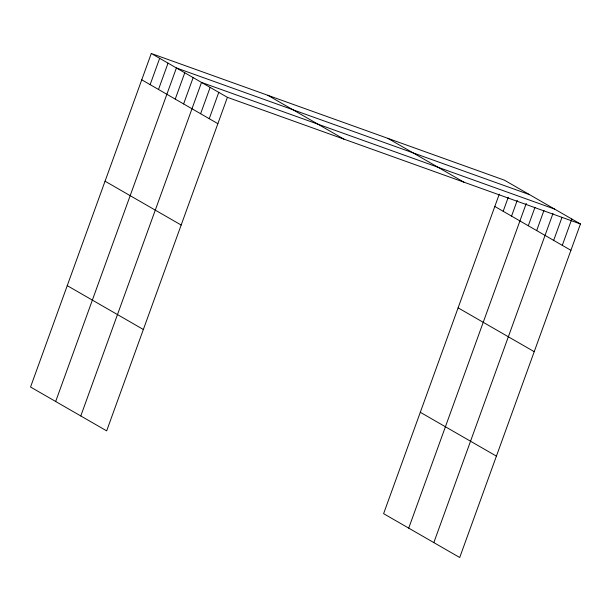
<?xml version="1.0" encoding="UTF-8"?>
<svg xmlns="http://www.w3.org/2000/svg" width="611" height="611" viewBox="0 0 611 611"><rect width="100%" height="100%" fill="white"/><g stroke="black" fill="none" stroke-linecap="round" stroke-linejoin="round"><path stroke-width="0.92" d="M151.284 53.493L30.55 387.023L106.658 430.862L227.399 97.332L151.284 53.493L504.342 180.138L580.45 223.977L459.716 557.507L383.601 513.668L499.256 194.183M150.13 84.646L159.662 58.312M158.501 89.466L168.033 63.139M55.67 401.488L176.403 67.958L529.454 194.604M175.242 99.112L184.774 72.785M183.613 103.939L193.145 77.605M80.782 415.961L201.515 82.424L554.574 209.069M200.614 113.73L210.146 87.396M209.237 118.694L218.769 92.368M503.181 211.291L508.26 197.246M511.552 216.111L517.273 200.316M408.721 528.133L526.277 203.379M528.294 225.757L534.969 207.328M536.672 230.584L543.973 210.39M433.833 542.599L552.986 213.46M553.665 240.375L561.929 217.554M562.296 245.339L571.827 219.005M227.399 97.332L580.45 223.977M387.832 138.346L463.94 182.185M494.811 206.465L570.918 250.311M267.794 95.285L343.901 139.125M141.752 79.82L217.867 123.666M458.113 307.845L534.22 351.684M105.054 181.2L181.169 225.039M420.299 412.288L496.415 456.134M67.248 285.65L143.356 329.489"/></g></svg>
